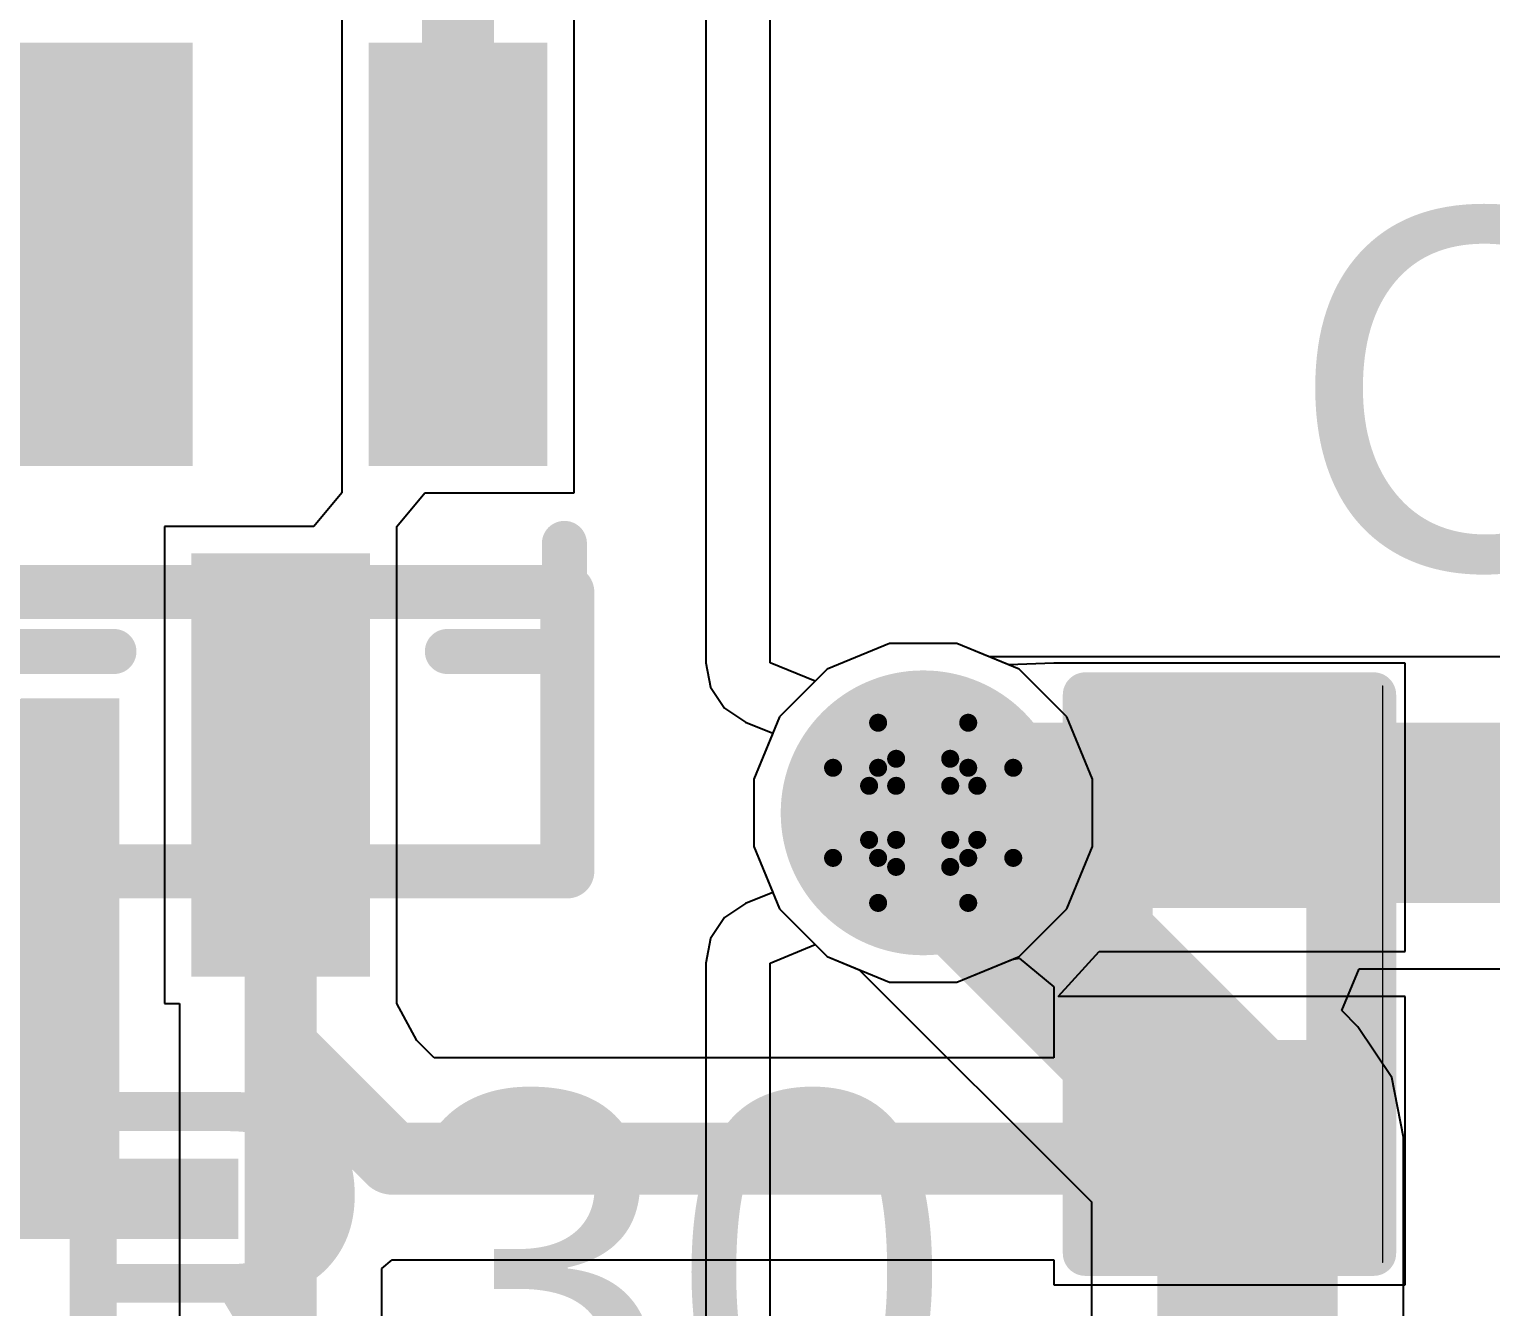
# Model space of a CAD drawing. Header units: inches. Extents: x -0.1 to 17.9, y -0.8 to 4.8.
# Drawn here: x 0.1668 to 0.329, y 1.6012 to 1.743 of the extents above; entities that cross this region are included whole.
import ezdxf

# ---------------------------------------------------------------- set-up
doc = ezdxf.new("R2010")
doc.units = ezdxf.units.IN
doc.header["$MEASUREMENT"] = 0
for name, color, linetype in [('Bottom Layer 1', 5, 'Continuous'), ('Bottom Solder', 6, 'Continuous'), ('Drill Drawing', 1, 'Continuous'), ('GND+Signal', 16, 'Continuous'), ('Pad Holes', 156, 'Continuous'), ('PWR+Signal', 76, 'Continuous'), ('Top 3D Body', 56, 'Continuous'), ('Top Layer 1', 1, 'Continuous'), ('Top Overlay', 2, 'Continuous'), ('Top Paste', 8, 'Continuous'), ('Top Solder', 216, 'Continuous'), ('Via Holes', 16, 'Continuous')]:
    doc.layers.add(name, color=color, linetype=linetype)
doc.styles.add('Arial', font='', dxfattribs={"height": 0.2})
doc.styles.add('Arial_Bold', font='', dxfattribs={"height": 0.2})
doc.styles.get('Arial').set_extended_font_data('Arial')
doc.styles.get('Arial_Bold').set_extended_font_data('Arial', bold=True)

# ---------------------------------------------------------------- blocks, each defined once
blk = doc.blocks.new('R___0402_134')
at = {"layer": 'Top Layer 1'}
for points in [[(-0.0275, -0.0125), (-0.0275, 0.0125), (-0.0095, 0.0125), (-0.0095, -0.0125)], [(0.0095, -0.0125), (0.0095, 0.0125), (0.0275, 0.0125), (0.0275, -0.0125)]]:
    blk.add_hatch(color=1, dxfattribs=at).paths.add_polyline_path(points)
at = {"layer": 'Top Paste'}
for points in [[(-0.0275, -0.0125), (-0.0275, 0.0125), (-0.0095, 0.0125), (-0.0095, -0.0125)], [(0.0095, -0.0125), (0.0095, 0.0125), (0.0275, 0.0125), (0.0275, -0.0125)]]:
    blk.add_hatch(color=8, dxfattribs=at).paths.add_polyline_path(points)
at = {"layer": 'Top Solder'}
for points in [[(-0.02966, -0.01467), (-0.02966, 0.01466), (-0.00733, 0.01466), (-0.00733, -0.01467)], [(0.00734, -0.01467), (0.00734, 0.01466), (0.02967, 0.01466), (0.02967, -0.01467)]]:
    blk.add_hatch(color=216, dxfattribs=at).paths.add_polyline_path(points)
at = {"layer": 'Top Overlay'}
for points in [[(-0.031, 0.016, 0.005, 0.005, 0), (-0.031, -0.016, 0.005, 0.005, 0)], [(-0.031, 0.016, 0.005, 0.005, 0), (0.031, 0.016, 0.005, 0.005, 0)], [(0.031, 0.016, 0.005, 0.005, 0), (0.031, -0.016, 0.005, 0.005, 0)], [(-0.031, -0.016, 0.005, 0.005, 0), (0.031, -0.016, 0.005, 0.005, 0)], [(-0.032, -0.017, 0.000127, 0.000127, 0), (0.032, -0.017, 0.000127, 0.000127, 0)]]:
    blk.add_lwpolyline(points, format="xyseb", dxfattribs=at)
for points in [[(-0.03225, 0.016, 0.0025, 0.0025, 1), (-0.02975, 0.016, 0.0025, 0.0025, 1)], [(-0.03225, 0.016, 0.0025, 0.0025, 1), (-0.02975, 0.016, 0.0025, 0.0025, 1)], [(0.02975, 0.016, 0.0025, 0.0025, 1), (0.03225, 0.016, 0.0025, 0.0025, 1)], [(0.02975, 0.016, 0.0025, 0.0025, 1), (0.03225, 0.016, 0.0025, 0.0025, 1)], [(-0.03225, -0.016, 0.0025, 0.0025, 1), (-0.02975, -0.016, 0.0025, 0.0025, 1)], [(-0.03225, -0.016, 0.0025, 0.0025, 1), (-0.02975, -0.016, 0.0025, 0.0025, 1)], [(0.02975, -0.016, 0.0025, 0.0025, 1), (0.03225, -0.016, 0.0025, 0.0025, 1)], [(0.02975, -0.016, 0.0025, 0.0025, 1), (0.03225, -0.016, 0.0025, 0.0025, 1)], [(-0.03203, -0.017, 0.0000635, 0.0000635, 1), (-0.03197, -0.017, 0.0000635, 0.0000635, 1)], [(0.03197, -0.017, 0.0000635, 0.0000635, 1), (0.03203, -0.017, 0.0000635, 0.0000635, 1)]]:
    blk.add_lwpolyline(points, format="xyseb", close=True, dxfattribs=at)
blk = doc.blocks.new('MMBT2222ATT3G_161')
at = {"layer": 'Top Layer 1'}
for points in [[(-0.01949, 0.04528), (0.01949, 0.04528), (0.01949, 0.03347), (-0.01949, 0.03347)], [(0.0372, 0.02559), (0.07618, 0.02559), (0.07618, 0.01378), (0.0372, 0.01378)], [(-0.01949, 0.00591), (0.01949, 0.00591), (0.01949, -0.0059), (-0.01949, -0.0059)]]:
    blk.add_hatch(color=1, dxfattribs=at).paths.add_polyline_path(points)
at = {"layer": 'Top Paste'}
for points in [[(-0.01949, 0.04528), (0.01949, 0.04528), (0.01949, 0.03347), (-0.01949, 0.03347)], [(0.0372, 0.02559), (0.07618, 0.02559), (0.07618, 0.01378), (0.0372, 0.01378)], [(-0.01949, 0.00591), (0.01949, 0.00591), (0.01949, -0.0059), (-0.01949, -0.0059)]]:
    blk.add_hatch(color=8, dxfattribs=at).paths.add_polyline_path(points)
at = {"layer": 'Top Solder'}
for points in [[(-0.02349, 0.04928), (0.02349, 0.04928), (0.02349, 0.02947), (-0.02349, 0.02947)], [(0.0332, 0.02959), (0.08018, 0.02959), (0.08018, 0.00978), (0.0332, 0.00978)], [(-0.02349, 0.00991), (0.02349, 0.00991), (0.02349, -0.0099), (-0.02349, -0.0099)]]:
    blk.add_hatch(color=216, dxfattribs=at).paths.add_polyline_path(points)
at = {"layer": 'Top Overlay'}
for points in [[(0.04409, 0.05118, 0.005, 0.005, 0), (0.03209, 0.05118, 0.005, 0.005, 0)], [(0.04409, 0.03819, 0.005, 0.005, 0), (0.04409, 0.05118, 0.005, 0.005, 0)], [(0.04409, -0.01181, 0.005, 0.005, 0), (0.04409, 0.00118, 0.005, 0.005, 0)], [(0.04409, -0.01181, 0.005, 0.005, 0), (0.03209, -0.01181, 0.005, 0.005, 0)]]:
    blk.add_lwpolyline(points, format="xyseb", dxfattribs=at)
for points in [[(0.03084, 0.05118, 0.0025, 0.0025, 1), (0.03334, 0.05118, 0.0025, 0.0025, 1)], [(0.04284, 0.05118, 0.0025, 0.0025, 1), (0.04534, 0.05118, 0.0025, 0.0025, 1)], [(0.04284, 0.05118, 0.0025, 0.0025, 1), (0.04534, 0.05118, 0.0025, 0.0025, 1)], [(0.04284, 0.03819, 0.0025, 0.0025, 1), (0.04534, 0.03819, 0.0025, 0.0025, 1)], [(0.04284, 0.00118, 0.0025, 0.0025, 1), (0.04534, 0.00118, 0.0025, 0.0025, 1)], [(0.03084, -0.01181, 0.0025, 0.0025, 1), (0.03334, -0.01181, 0.0025, 0.0025, 1)], [(0.04284, -0.01181, 0.0025, 0.0025, 1), (0.04534, -0.01181, 0.0025, 0.0025, 1)], [(0.04284, -0.01181, 0.0025, 0.0025, 1), (0.04534, -0.01181, 0.0025, 0.0025, 1)]]:
    blk.add_lwpolyline(points, format="xyseb", close=True, dxfattribs=at)

msp = doc.modelspace()

# ---------------------------------------------------------------- hatches: boundary and pattern name
at = {"layer": 'Bottom Layer 1'}
h = msp.add_hatch(color=5, dxfattribs=at)
edge = h.paths.add_edge_path()
edge.add_arc((0.266, 1.656), 0.01181, 0, 360)
at = {"layer": 'Bottom Solder'}
h = msp.add_hatch(color=6, dxfattribs=at)
edge = h.paths.add_edge_path()
edge.add_arc((0.266, 1.656), 0.01581, 0, 360)
at = {"layer": 'GND+Signal'}
h = msp.add_hatch(color=16, dxfattribs=at)
edge = h.paths.add_edge_path()
edge.add_arc((0.266, 1.656), 0.01181, 0, 360)
at = {"layer": 'Pad Holes'}
h = msp.add_hatch(color=7, dxfattribs=at)
edge = h.paths.add_edge_path()
edge.add_arc((0.2265, 1.6805), 0.0015, 0, 360)
h = msp.add_hatch(color=7, dxfattribs=at)
edge = h.paths.add_edge_path()
edge.add_arc((0.2265, 1.6805), 0.0015, 0, 360)
h = msp.add_hatch(color=7, dxfattribs=at)
edge = h.paths.add_edge_path()
edge.add_arc((0.28898, 1.65165), 0.00125, 0, 360)
h = msp.add_hatch(color=7, dxfattribs=at)
edge = h.paths.add_edge_path()
edge.add_arc((0.31102, 1.65165), 0.00125, 0, 360)
h = msp.add_hatch(color=7, dxfattribs=at)
edge = h.paths.add_edge_path()
edge.add_arc((0.2265, 1.6495), 0.0015, 0, 360)
h = msp.add_hatch(color=7, dxfattribs=at)
edge = h.paths.add_edge_path()
edge.add_arc((0.2265, 1.6495), 0.0015, 0, 360)
h = msp.add_hatch(color=7, dxfattribs=at)
edge = h.paths.add_edge_path()
edge.add_arc((0.28898, 1.60835), 0.00125, 0, 360)
h = msp.add_hatch(color=7, dxfattribs=at)
edge = h.paths.add_edge_path()
edge.add_arc((0.31102, 1.60835), 0.00125, 0, 360)
at = {"layer": 'PWR+Signal'}
h = msp.add_hatch(color=76, dxfattribs=at)
edge = h.paths.add_edge_path()
edge.add_arc((0.266, 1.656), 0.01181, 0, 360)
at = {"layer": 'Top 3D Body'}
h = msp.add_hatch(color=56, dxfattribs=at)
edge = h.paths.add_edge_path()
edge.add_arc((0.2265, 1.6805), 0.0015, 0, 360)
h = msp.add_hatch(color=56, dxfattribs=at)
edge = h.paths.add_edge_path()
edge.add_arc((0.2265, 1.6805), 0.0015, 0, 360)
h = msp.add_hatch(color=56, dxfattribs=at)
edge = h.paths.add_edge_path()
edge.add_arc((0.28898, 1.65165), 0.00125, 0, 360)
h = msp.add_hatch(color=56, dxfattribs=at)
edge = h.paths.add_edge_path()
edge.add_arc((0.31102, 1.65165), 0.00125, 0, 360)
h = msp.add_hatch(color=56, dxfattribs=at)
edge = h.paths.add_edge_path()
edge.add_arc((0.2265, 1.6495), 0.0015, 0, 360)
h = msp.add_hatch(color=56, dxfattribs=at)
edge = h.paths.add_edge_path()
edge.add_arc((0.2265, 1.6495), 0.0015, 0, 360)
h = msp.add_hatch(color=56, dxfattribs=at)
edge = h.paths.add_edge_path()
edge.add_arc((0.28898, 1.60835), 0.00125, 0, 360)
h = msp.add_hatch(color=56, dxfattribs=at)
edge = h.paths.add_edge_path()
edge.add_arc((0.31102, 1.60835), 0.00125, 0, 360)
at = {"layer": 'Top Layer 1'}
h = msp.add_hatch(color=1, dxfattribs=at)
edge = h.paths.add_edge_path()
edge.add_arc((0.266, 1.656), 0.01181, 0, 360)
at = {"layer": 'Via Holes'}
h = msp.add_hatch(color=7, dxfattribs=at)
edge = h.paths.add_edge_path()
edge.add_arc((0.266, 1.656), 0.00591, 0, 360)

# ---------------------------------------------------------------- linework, layer by layer
at = {"layer": 'Bottom Layer 1'}
for p, q in [((0.26226, 1.67481), (0.25534, 1.67195)), ((0.26974, 1.67481), (0.26226, 1.67481)), ((0.27666, 1.67195), (0.26974, 1.67481)), ((0.25534, 1.67195), (0.25005, 1.66666)), ((0.28195, 1.66666), (0.27666, 1.67195)), ((0.25005, 1.66666), (0.24719, 1.65974)), ((0.28481, 1.65974), (0.28195, 1.66666)), ((0.24719, 1.65974), (0.24719, 1.65226)), ((0.28481, 1.65226), (0.28481, 1.65974)), ((0.24719, 1.65226), (0.25005, 1.64534)), ((0.28195, 1.64534), (0.28481, 1.65226)), ((0.25005, 1.64534), (0.25534, 1.64005)), ((0.27666, 1.64005), (0.28195, 1.64534)), ((0.25534, 1.64005), (0.26226, 1.63719)), ((0.26974, 1.63719), (0.27666, 1.64005)), ((0.26226, 1.63719), (0.26974, 1.63719))]:
    msp.add_line(p, q, dxfattribs=at)
at = {"layer": 'Drill Drawing'}
for points in [[(0.261, 1.661, 0.002, 0.002, 0), (0.261, 1.666, 0.002, 0.002, 0)], [(0.261, 1.666, 0.002, 0.002, 0), (0.271, 1.666, 0.002, 0.002, 0)], [(0.271, 1.661, 0.002, 0.002, 0), (0.271, 1.666, 0.002, 0.002, 0)], [(0.263, 1.659, 0.002, 0.002, 0), (0.263, 1.662, 0.002, 0.002, 0)], [(0.263, 1.662, 0.002, 0.002, 0), (0.269, 1.662, 0.002, 0.002, 0)], [(0.269, 1.659, 0.002, 0.002, 0), (0.269, 1.662, 0.002, 0.002, 0)], [(0.256, 1.651, 0.002, 0.002, 0), (0.256, 1.661, 0.002, 0.002, 0)], [(0.256, 1.661, 0.002, 0.002, 0), (0.261, 1.661, 0.002, 0.002, 0)], [(0.271, 1.661, 0.002, 0.002, 0), (0.276, 1.661, 0.002, 0.002, 0)], [(0.276, 1.651, 0.002, 0.002, 0), (0.276, 1.661, 0.002, 0.002, 0)], [(0.26, 1.653, 0.002, 0.002, 0), (0.26, 1.659, 0.002, 0.002, 0)], [(0.26, 1.659, 0.002, 0.002, 0), (0.263, 1.659, 0.002, 0.002, 0)], [(0.269, 1.659, 0.002, 0.002, 0), (0.272, 1.659, 0.002, 0.002, 0)], [(0.272, 1.653, 0.002, 0.002, 0), (0.272, 1.659, 0.002, 0.002, 0)], [(0.26, 1.653, 0.002, 0.002, 0), (0.263, 1.653, 0.002, 0.002, 0)], [(0.263, 1.65, 0.002, 0.002, 0), (0.263, 1.653, 0.002, 0.002, 0)], [(0.269, 1.653, 0.002, 0.002, 0), (0.272, 1.653, 0.002, 0.002, 0)], [(0.269, 1.65, 0.002, 0.002, 0), (0.269, 1.653, 0.002, 0.002, 0)], [(0.256, 1.651, 0.002, 0.002, 0), (0.261, 1.651, 0.002, 0.002, 0)], [(0.261, 1.646, 0.002, 0.002, 0), (0.261, 1.651, 0.002, 0.002, 0)], [(0.271, 1.651, 0.002, 0.002, 0), (0.276, 1.651, 0.002, 0.002, 0)], [(0.271, 1.646, 0.002, 0.002, 0), (0.271, 1.651, 0.002, 0.002, 0)], [(0.263, 1.65, 0.002, 0.002, 0), (0.269, 1.65, 0.002, 0.002, 0)], [(0.261, 1.646, 0.002, 0.002, 0), (0.271, 1.646, 0.002, 0.002, 0)]]:
    msp.add_lwpolyline(points, format="xyseb", dxfattribs=at)
for points in [[(0.2605, 1.666, 0.001, 0.001, 1), (0.2615, 1.666, 0.001, 0.001, 1)], [(0.2605, 1.666, 0.001, 0.001, 1), (0.2615, 1.666, 0.001, 0.001, 1)], [(0.2705, 1.666, 0.001, 0.001, 1), (0.2715, 1.666, 0.001, 0.001, 1)], [(0.2705, 1.666, 0.001, 0.001, 1), (0.2715, 1.666, 0.001, 0.001, 1)], [(0.2625, 1.662, 0.001, 0.001, 1), (0.2635, 1.662, 0.001, 0.001, 1)], [(0.2625, 1.662, 0.001, 0.001, 1), (0.2635, 1.662, 0.001, 0.001, 1)], [(0.2685, 1.662, 0.001, 0.001, 1), (0.2695, 1.662, 0.001, 0.001, 1)], [(0.2685, 1.662, 0.001, 0.001, 1), (0.2695, 1.662, 0.001, 0.001, 1)], [(0.2555, 1.661, 0.001, 0.001, 1), (0.2565, 1.661, 0.001, 0.001, 1)], [(0.2555, 1.661, 0.001, 0.001, 1), (0.2565, 1.661, 0.001, 0.001, 1)], [(0.2605, 1.661, 0.001, 0.001, 1), (0.2615, 1.661, 0.001, 0.001, 1)], [(0.2605, 1.661, 0.001, 0.001, 1), (0.2615, 1.661, 0.001, 0.001, 1)], [(0.2705, 1.661, 0.001, 0.001, 1), (0.2715, 1.661, 0.001, 0.001, 1)], [(0.2705, 1.661, 0.001, 0.001, 1), (0.2715, 1.661, 0.001, 0.001, 1)], [(0.2755, 1.661, 0.001, 0.001, 1), (0.2765, 1.661, 0.001, 0.001, 1)], [(0.2755, 1.661, 0.001, 0.001, 1), (0.2765, 1.661, 0.001, 0.001, 1)], [(0.2595, 1.659, 0.001, 0.001, 1), (0.2605, 1.659, 0.001, 0.001, 1)], [(0.2595, 1.659, 0.001, 0.001, 1), (0.2605, 1.659, 0.001, 0.001, 1)], [(0.2625, 1.659, 0.001, 0.001, 1), (0.2635, 1.659, 0.001, 0.001, 1)], [(0.2625, 1.659, 0.001, 0.001, 1), (0.2635, 1.659, 0.001, 0.001, 1)], [(0.2685, 1.659, 0.001, 0.001, 1), (0.2695, 1.659, 0.001, 0.001, 1)], [(0.2685, 1.659, 0.001, 0.001, 1), (0.2695, 1.659, 0.001, 0.001, 1)], [(0.2715, 1.659, 0.001, 0.001, 1), (0.2725, 1.659, 0.001, 0.001, 1)], [(0.2715, 1.659, 0.001, 0.001, 1), (0.2725, 1.659, 0.001, 0.001, 1)], [(0.2595, 1.653, 0.001, 0.001, 1), (0.2605, 1.653, 0.001, 0.001, 1)], [(0.2595, 1.653, 0.001, 0.001, 1), (0.2605, 1.653, 0.001, 0.001, 1)], [(0.2625, 1.653, 0.001, 0.001, 1), (0.2635, 1.653, 0.001, 0.001, 1)], [(0.2625, 1.653, 0.001, 0.001, 1), (0.2635, 1.653, 0.001, 0.001, 1)], [(0.2685, 1.653, 0.001, 0.001, 1), (0.2695, 1.653, 0.001, 0.001, 1)], [(0.2685, 1.653, 0.001, 0.001, 1), (0.2695, 1.653, 0.001, 0.001, 1)], [(0.2715, 1.653, 0.001, 0.001, 1), (0.2725, 1.653, 0.001, 0.001, 1)], [(0.2715, 1.653, 0.001, 0.001, 1), (0.2725, 1.653, 0.001, 0.001, 1)], [(0.2555, 1.651, 0.001, 0.001, 1), (0.2565, 1.651, 0.001, 0.001, 1)], [(0.2555, 1.651, 0.001, 0.001, 1), (0.2565, 1.651, 0.001, 0.001, 1)], [(0.2605, 1.651, 0.001, 0.001, 1), (0.2615, 1.651, 0.001, 0.001, 1)], [(0.2605, 1.651, 0.001, 0.001, 1), (0.2615, 1.651, 0.001, 0.001, 1)], [(0.2705, 1.651, 0.001, 0.001, 1), (0.2715, 1.651, 0.001, 0.001, 1)], [(0.2705, 1.651, 0.001, 0.001, 1), (0.2715, 1.651, 0.001, 0.001, 1)], [(0.2755, 1.651, 0.001, 0.001, 1), (0.2765, 1.651, 0.001, 0.001, 1)], [(0.2755, 1.651, 0.001, 0.001, 1), (0.2765, 1.651, 0.001, 0.001, 1)], [(0.2625, 1.65, 0.001, 0.001, 1), (0.2635, 1.65, 0.001, 0.001, 1)], [(0.2625, 1.65, 0.001, 0.001, 1), (0.2635, 1.65, 0.001, 0.001, 1)], [(0.2685, 1.65, 0.001, 0.001, 1), (0.2695, 1.65, 0.001, 0.001, 1)], [(0.2685, 1.65, 0.001, 0.001, 1), (0.2695, 1.65, 0.001, 0.001, 1)], [(0.2605, 1.646, 0.001, 0.001, 1), (0.2615, 1.646, 0.001, 0.001, 1)], [(0.2605, 1.646, 0.001, 0.001, 1), (0.2615, 1.646, 0.001, 0.001, 1)], [(0.2705, 1.646, 0.001, 0.001, 1), (0.2715, 1.646, 0.001, 0.001, 1)], [(0.2705, 1.646, 0.001, 0.001, 1), (0.2715, 1.646, 0.001, 0.001, 1)]]:
    msp.add_lwpolyline(points, format="xyseb", close=True, dxfattribs=at)
at = {"layer": 'GND+Signal'}
for p, q in [((0.26226, 1.67481), (0.25534, 1.67195)), ((0.26974, 1.67481), (0.26226, 1.67481)), ((0.27331, 1.67333), (0.26974, 1.67481)), ((0.51, 1.67333), (0.27331, 1.67333)), ((0.25534, 1.67195), (0.25005, 1.66666)), ((0.25005, 1.66666), (0.24719, 1.65974)), ((0.24719, 1.65974), (0.24719, 1.65226)), ((0.24719, 1.65226), (0.25005, 1.64534)), ((0.25005, 1.64534), (0.25534, 1.64005)), ((0.25534, 1.64005), (0.25891, 1.63857)), ((0.25891, 1.63857), (0.28467, 1.61282)), ((0.31246, 1.63405), (0.31438, 1.63867)), ((0.31438, 1.63867), (0.50282, 1.63867)), ((0.31426, 1.63226), (0.31246, 1.63405)), ((0.31801, 1.62663), (0.31426, 1.63226)), ((0.31933, 1.62), (0.31801, 1.62663)), ((0.31933, 1.56331), (0.31933, 1.62)), ((0.28467, 1.61282), (0.28467, 1.56331))]:
    msp.add_line(p, q, dxfattribs=at)
for points in [[(0.266, 1.656, 0.02, 0.02, 0), (0.51, 1.656, 0.02, 0.02, 0)], [(0.266, 1.656, 0.02, 0.02, 0), (0.302, 1.62, 0.02, 0.02, 0)], [(0.302, 1.556, 0.02, 0.02, 0), (0.302, 1.62, 0.02, 0.02, 0)]]:
    msp.add_lwpolyline(points, format="xyseb", dxfattribs=at)
for points in [[(0.261, 1.656, 0.01, 0.01, 1), (0.271, 1.656, 0.01, 0.01, 1)], [(0.261, 1.656, 0.01, 0.01, 1), (0.271, 1.656, 0.01, 0.01, 1)], [(0.297, 1.62, 0.01, 0.01, 1), (0.307, 1.62, 0.01, 0.01, 1)], [(0.297, 1.62, 0.01, 0.01, 1), (0.307, 1.62, 0.01, 0.01, 1)]]:
    msp.add_lwpolyline(points, format="xyseb", close=True, dxfattribs=at)
at = {"layer": 'PWR+Signal'}
for p, q in [((0.24186, 2.76419), (0.24186, 1.67267)), ((0.249, 1.67267), (0.249, 2.76419)), ((0.26226, 1.67481), (0.25534, 1.67195)), ((0.26974, 1.67481), (0.26226, 1.67481)), ((0.27666, 1.67195), (0.26974, 1.67481)), ((0.24186, 1.67267), (0.24241, 1.66994)), ((0.254, 1.6706), (0.249, 1.67267)), ((0.25534, 1.67195), (0.254, 1.6706)), ((0.28195, 1.66666), (0.27666, 1.67195)), ((0.24241, 1.66994), (0.24395, 1.66763)), ((0.24395, 1.66763), (0.24627, 1.66608)), ((0.24627, 1.66608), (0.2493, 1.66483)), ((0.28481, 1.65974), (0.28195, 1.66666)), ((0.2493, 1.66483), (0.24719, 1.65974)), ((0.24719, 1.65974), (0.24719, 1.65226)), ((0.28481, 1.65226), (0.28481, 1.65974)), ((0.24719, 1.65226), (0.2493, 1.64717)), ((0.28195, 1.64534), (0.28481, 1.65226)), ((0.2493, 1.64717), (0.24627, 1.64592)), ((0.24627, 1.64592), (0.24395, 1.64437)), ((0.27666, 1.64005), (0.28195, 1.64534)), ((0.24395, 1.64437), (0.24241, 1.64206)), ((0.24241, 1.64206), (0.24186, 1.63933)), ((0.249, 1.63933), (0.254, 1.6414)), ((0.254, 1.6414), (0.25534, 1.64005)), ((0.25534, 1.64005), (0.26226, 1.63719)), ((0.26974, 1.63719), (0.27666, 1.64005)), ((0.24186, 1.63933), (0.24186, 1.41865)), ((0.249, 1.41865), (0.249, 1.63933)), ((0.26226, 1.63719), (0.26974, 1.63719))]:
    msp.add_line(p, q, dxfattribs=at)
at = {"layer": 'Top 3D Body'}
for points in [[(0.1635, 1.6805, 0.006, 0.006, 0), (0.2265, 1.6805, 0.006, 0.006, 0)], [(0.2265, 1.6495, 0.006, 0.006, 0), (0.2265, 1.6805, 0.006, 0.006, 0)], [(0.28898, 1.60835, 0.005, 0.005, 0), (0.28898, 1.65165, 0.005, 0.005, 0)], [(0.31102, 1.60835, 0.005, 0.005, 0), (0.31102, 1.65165, 0.005, 0.005, 0)], [(0.1635, 1.6495, 0.006, 0.006, 0), (0.2265, 1.6495, 0.006, 0.006, 0)]]:
    msp.add_lwpolyline(points, format="xyseb", dxfattribs=at)
for points in [[(0.225, 1.6805, 0.003, 0.003, 1), (0.228, 1.6805, 0.003, 0.003, 1)], [(0.225, 1.6805, 0.003, 0.003, 1), (0.228, 1.6805, 0.003, 0.003, 1)], [(0.28773, 1.65165, 0.0025, 0.0025, 1), (0.29023, 1.65165, 0.0025, 0.0025, 1)], [(0.30977, 1.65165, 0.0025, 0.0025, 1), (0.31227, 1.65165, 0.0025, 0.0025, 1)], [(0.225, 1.6495, 0.003, 0.003, 1), (0.228, 1.6495, 0.003, 0.003, 1)], [(0.225, 1.6495, 0.003, 0.003, 1), (0.228, 1.6495, 0.003, 0.003, 1)], [(0.28773, 1.60835, 0.0025, 0.0025, 1), (0.29023, 1.60835, 0.0025, 0.0025, 1)], [(0.30977, 1.60835, 0.0025, 0.0025, 1), (0.31227, 1.60835, 0.0025, 0.0025, 1)]]:
    msp.add_lwpolyline(points, format="xyseb", close=True, dxfattribs=at)
at = {"layer": 'Top Layer 1'}
for p, q in [((0.20147, 1.74449), (0.20147, 1.6928)), ((0.22728, 1.69151), (0.22728, 1.74449)), ((0.20147, 1.6928), (0.20147, 1.69151)), ((0.20147, 1.69151), (0.19836, 1.6878)), ((0.20759, 1.6878), (0.21069, 1.69151)), ((0.21069, 1.69151), (0.22728, 1.69151)), ((0.19836, 1.6878), (0.18178, 1.6878)), ((0.18178, 1.6878), (0.18178, 1.63482)), ((0.20759, 1.68651), (0.20759, 1.6878)), ((0.20759, 1.63482), (0.20759, 1.68651)), ((0.26226, 1.67481), (0.25534, 1.67195)), ((0.26974, 1.67481), (0.26226, 1.67481)), ((0.2755, 1.67243), (0.26974, 1.67481)), ((0.2805, 1.67261), (0.2755, 1.67243)), ((0.3195, 1.67261), (0.2805, 1.67261)), ((0.2805, 1.67261), (0.2805, 1.67261)), ((0.3195, 1.64061), (0.3195, 1.67261)), ((0.25534, 1.67195), (0.25005, 1.66666)), ((0.25005, 1.66666), (0.24719, 1.65974)), ((0.24719, 1.65974), (0.24719, 1.65226)), ((0.24719, 1.65226), (0.25005, 1.64534)), ((0.25005, 1.64534), (0.25534, 1.64005)), ((0.25534, 1.64005), (0.26226, 1.63719)), ((0.28097, 1.63561), (0.28552, 1.64061)), ((0.28552, 1.64061), (0.3195, 1.64061)), ((0.26974, 1.63719), (0.27587, 1.63973)), ((0.27587, 1.63973), (0.27665, 1.63987)), ((0.27665, 1.63987), (0.2805, 1.63669)), ((0.26226, 1.63719), (0.26974, 1.63719)), ((0.2805, 1.63669), (0.2805, 1.63561)), ((0.2805, 1.63561), (0.2805, 1.63561)), ((0.2805, 1.63561), (0.2805, 1.62882)), ((0.2855, 1.63561), (0.28097, 1.63561)), ((0.3195, 1.63561), (0.2855, 1.63561)), ((0.3195, 1.60361), (0.3195, 1.63561)), ((0.18178, 1.63482), (0.18347, 1.63482)), ((0.18347, 1.63482), (0.18347, 1.63)), ((0.20981, 1.63074), (0.20759, 1.63482)), ((0.21172, 1.62882), (0.20981, 1.63074)), ((0.18347, 1.63), (0.18347, 1.63)), ((0.18347, 1.63), (0.18347, 1.63)), ((0.18347, 1.63), (0.18347, 1.56384)), ((0.2805, 1.62882), (0.21172, 1.62882)), ((0.2059, 1.60542), (0.20708, 1.60639)), ((0.20708, 1.60639), (0.20708, 1.60639)), ((0.20708, 1.60639), (0.2805, 1.60639)), ((0.2805, 1.60639), (0.2805, 1.60361)), ((0.2059, 1.56384), (0.2059, 1.60542)), ((0.2805, 1.60361), (0.3195, 1.60361))]:
    msp.add_line(p, q, dxfattribs=at)
for points in [[(0.21437, 1.718, 0.008, 0.008, 0), (0.21437, 1.76437, 0.008, 0.008, 0)], [(0.19468, 1.63, 0.008, 0.008, 0), (0.19468, 1.66131, 0.008, 0.008, 0)], [(0.266, 1.65661, 0.008, 0.008, 0), (0.3, 1.65661, 0.008, 0.008, 0)], [(0.266, 1.656, 0.008, 0.008, 0), (0.266, 1.65661, 0.008, 0.008, 0)], [(0.19468, 1.53727, 0.008, 0.008, 0), (0.19468, 1.63, 0.008, 0.008, 0)], [(0.19468, 1.63, 0.008, 0.008, 0), (0.20708, 1.61761, 0.008, 0.008, 0)], [(0.20708, 1.61761, 0.008, 0.008, 0), (0.3, 1.61761, 0.008, 0.008, 0)]]:
    msp.add_lwpolyline(points, format="xyseb", dxfattribs=at)
for points in [[(0.21237, 1.718, 0.004, 0.004, 1), (0.21637, 1.718, 0.004, 0.004, 1)], [(0.19268, 1.66131, 0.004, 0.004, 1), (0.19668, 1.66131, 0.004, 0.004, 1)], [(0.264, 1.65661, 0.004, 0.004, 1), (0.268, 1.65661, 0.004, 0.004, 1)], [(0.264, 1.65661, 0.004, 0.004, 1), (0.268, 1.65661, 0.004, 0.004, 1)], [(0.264, 1.656, 0.004, 0.004, 1), (0.268, 1.656, 0.004, 0.004, 1)], [(0.298, 1.65661, 0.004, 0.004, 1), (0.302, 1.65661, 0.004, 0.004, 1)], [(0.19268, 1.63, 0.004, 0.004, 1), (0.19668, 1.63, 0.004, 0.004, 1)], [(0.19268, 1.63, 0.004, 0.004, 1), (0.19668, 1.63, 0.004, 0.004, 1)], [(0.19268, 1.63, 0.004, 0.004, 1), (0.19668, 1.63, 0.004, 0.004, 1)], [(0.20508, 1.61761, 0.004, 0.004, 1), (0.20908, 1.61761, 0.004, 0.004, 1)], [(0.20508, 1.61761, 0.004, 0.004, 1), (0.20908, 1.61761, 0.004, 0.004, 1)], [(0.298, 1.61761, 0.004, 0.004, 1), (0.302, 1.61761, 0.004, 0.004, 1)]]:
    msp.add_lwpolyline(points, format="xyseb", close=True, dxfattribs=at)

# ---------------------------------------------------------------- block references
for name, p, rotation in [('MMBT2222ATT3G_161', (0.175, 1.718), 270), ('R___0402_134', (0.3, 1.6381), 90)]:
    msp.add_blockref(name, p, dxfattribs=dict(rotation=rotation))

# ---------------------------------------------------------------- texts
at = {"layer": 'Top Overlay'}
for s, height, style, p in [('C8', 0.04, 'Arial', (0.30668, 1.68301)), ('!SS1', 0.06, 'Arial_Bold', (0.006, 1.6087)), ('R30', 0.04, 'Arial', (0.16668, 1.58501))]:
    msp.add_text(s, height=height, dxfattribs=dict(at, style=style)).set_placement(p)

doc.saveas('drawing.dxf')
